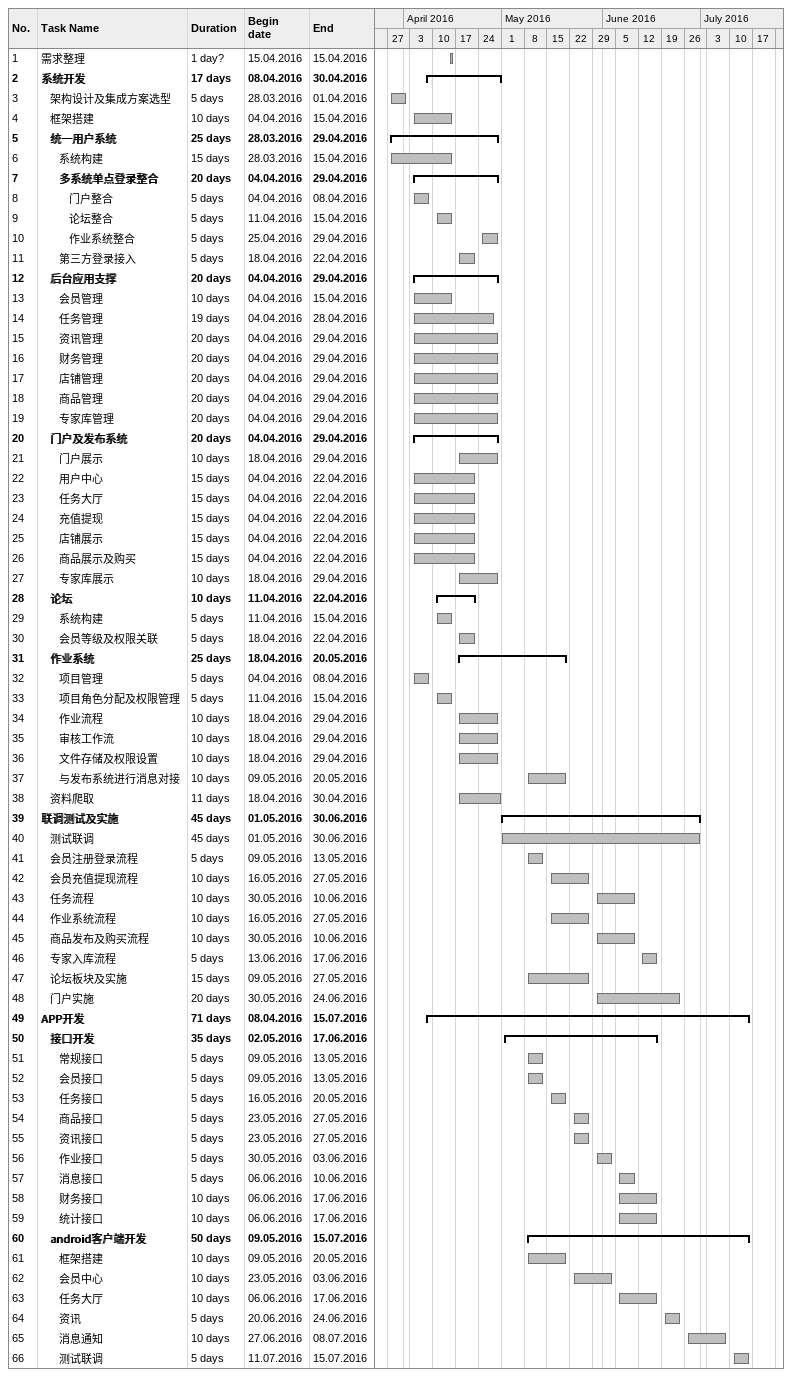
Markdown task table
| ID | Level | Task | Duration | Start | Finish |
|---|---|---|---|---|---|
| 1 | 1 | 需求整理 | 1d? | 2016-04-15 | 2016-04-15 |
| 2 | 1 | **系统开发** | 17d | 2016-04-08 | 2016-04-30 |
| 3 | 2 | 架构设计及集成方案选型 | 5d | 2016-03-28 | 2016-04-01 |
| 4 | 2 | 框架搭建 | 10d | 2016-04-04 | 2016-04-15 |
| 5 | 2 | **统一用户系统** | 25d | 2016-03-28 | 2016-04-29 |
| 6 | 3 | 系统构建 | 15d | 2016-03-28 | 2016-04-15 |
| 7 | 3 | **多系统单点登录整合** | 20d | 2016-04-04 | 2016-04-29 |
| 8 | 4 | 门户整合 | 5d | 2016-04-04 | 2016-04-08 |
| 9 | 4 | 论坛整合 | 5d | 2016-04-11 | 2016-04-15 |
| 10 | 4 | 作业系统整合 | 5d | 2016-04-25 | 2016-04-29 |
| 11 | 3 | 第三方登录接入 | 5d | 2016-04-18 | 2016-04-22 |
| 12 | 2 | **后台应用支撑** | 20d | 2016-04-04 | 2016-04-29 |
| 13 | 3 | 会员管理 | 10d | 2016-04-04 | 2016-04-15 |
| 14 | 3 | 任务管理 | 19d | 2016-04-04 | 2016-04-28 |
| 15 | 3 | 资讯管理 | 20d | 2016-04-04 | 2016-04-29 |
| 16 | 3 | 财务管理 | 20d | 2016-04-04 | 2016-04-29 |
| 17 | 3 | 店铺管理 | 20d | 2016-04-04 | 2016-04-29 |
| 18 | 3 | 商品管理 | 20d | 2016-04-04 | 2016-04-29 |
| 19 | 3 | 专家库管理 | 20d | 2016-04-04 | 2016-04-29 |
| 20 | 2 | **门户及发布系统** | 20d | 2016-04-04 | 2016-04-29 |
| 21 | 3 | 门户展示 | 10d | 2016-04-18 | 2016-04-29 |
| 22 | 3 | 用户中心 | 15d | 2016-04-04 | 2016-04-22 |
| 23 | 3 | 任务大厅 | 15d | 2016-04-04 | 2016-04-22 |
| 24 | 3 | 充值提现 | 15d | 2016-04-04 | 2016-04-22 |
| 25 | 3 | 店铺展示 | 15d | 2016-04-04 | 2016-04-22 |
| 26 | 3 | 商品展示及购买 | 15d | 2016-04-04 | 2016-04-22 |
| 27 | 3 | 专家库展示 | 10d | 2016-04-18 | 2016-04-29 |
| 28 | 2 | **论坛** | 10d | 2016-04-11 | 2016-04-22 |
| 29 | 3 | 系统构建 | 5d | 2016-04-11 | 2016-04-15 |
| 30 | 3 | 会员等级及权限关联 | 5d | 2016-04-18 | 2016-04-22 |
| 31 | 2 | **作业系统** | 25d | 2016-04-18 | 2016-05-20 |
| 32 | 3 | 项目管理 | 5d | 2016-04-04 | 2016-04-08 |
| 33 | 3 | 项目角色分配及权限管理 | 5d | 2016-04-11 | 2016-04-15 |
| 34 | 3 | 作业流程 | 10d | 2016-04-18 | 2016-04-29 |
| 35 | 3 | 审核工作流 | 10d | 2016-04-18 | 2016-04-29 |
| 36 | 3 | 文件存储及权限设置 | 10d | 2016-04-18 | 2016-04-29 |
| 37 | 3 | 与发布系统进行消息对接 | 10d | 2016-05-09 | 2016-05-20 |
| 38 | 2 | 资料爬取 | 11d | 2016-04-18 | 2016-04-30 |
| 39 | 1 | **联调测试及实施** | 45d | 2016-05-01 | 2016-06-30 |
| 40 | 2 | 测试联调 | 45d | 2016-05-01 | 2016-06-30 |
| 41 | 2 | 会员注册登录流程 | 5d | 2016-05-09 | 2016-05-13 |
| 42 | 2 | 会员充值提现流程 | 10d | 2016-05-16 | 2016-05-27 |
| 43 | 2 | 任务流程 | 10d | 2016-05-30 | 2016-06-10 |
| 44 | 2 | 作业系统流程 | 10d | 2016-05-16 | 2016-05-27 |
| 45 | 2 | 商品发布及购买流程 | 10d | 2016-05-30 | 2016-06-10 |
| 46 | 2 | 专家入库流程 | 5d | 2016-06-13 | 2016-06-17 |
| 47 | 2 | 论坛板块及实施 | 15d | 2016-05-09 | 2016-05-27 |
| 48 | 2 | 门户实施 | 20d | 2016-05-30 | 2016-06-24 |
| 49 | 1 | **APP开发** | 71d | 2016-04-08 | 2016-07-15 |
| 50 | 2 | **接口开发** | 35d | 2016-05-02 | 2016-06-17 |
| 51 | 3 | 常规接口 | 5d | 2016-05-09 | 2016-05-13 |
| 52 | 3 | 会员接口 | 5d | 2016-05-09 | 2016-05-13 |
| 53 | 3 | 任务接口 | 5d | 2016-05-16 | 2016-05-20 |
| 54 | 3 | 商品接口 | 5d | 2016-05-23 | 2016-05-27 |
| 55 | 3 | 资讯接口 | 5d | 2016-05-23 | 2016-05-27 |
| 56 | 3 | 作业接口 | 5d | 2016-05-30 | 2016-06-03 |
| 57 | 3 | 消息接口 | 5d | 2016-06-06 | 2016-06-10 |
| 58 | 3 | 财务接口 | 10d | 2016-06-06 | 2016-06-17 |
| 59 | 3 | 统计接口 | 10d | 2016-06-06 | 2016-06-17 |
| 60 | 2 | **android客户端开发** | 50d | 2016-05-09 | 2016-07-15 |
| 61 | 3 | 框架搭建 | 10d | 2016-05-09 | 2016-05-20 |
| 62 | 3 | 会员中心 | 10d | 2016-05-23 | 2016-06-03 |
| 63 | 3 | 任务大厅 | 10d | 2016-06-06 | 2016-06-17 |
| 64 | 3 | 资讯 | 5d | 2016-06-20 | 2016-06-24 |
| 65 | 3 | 消息通知 | 10d | 2016-06-27 | 2016-07-08 |
| 66 | 3 | 测试联调 | 5d | 2016-07-11 | 2016-07-15 |
